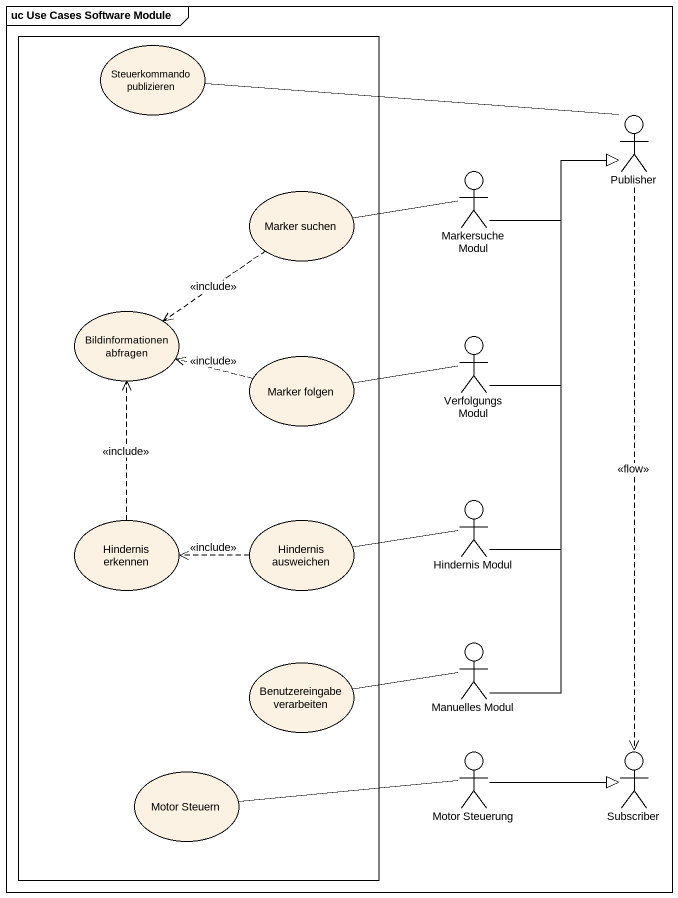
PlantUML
@startuml
mainframe uc Use Cases Software Module
rectangle " " as rectangle1 {
  usecase "Steuerkommando publizieren" as Steuerkommando_publizieren
  usecase "Marker suchen" as Marker_suchen
  usecase "Bildinformationen abfragen" as Bildinformationen_abfragen
  usecase "Marker folgen" as Marker_folgen
  usecase "Hindernis erkennen" as Hindernis_erkennen
  usecase "Hindernis ausweichen" as Hindernis_ausweichen
  usecase "Benutzereingabe verarbeiten" as Benutzereingabe_verarbeiten
  usecase "Motor Steuern" as Motor_Steuern
}
actor Publisher
actor "Markersuche Modul" as Markersuche_Modul
actor "Verfolgungs Modul" as Verfolgungs_Modul
actor "Hindernis Modul" as Hindernis_Modul
actor "Manuelles Modul" as Manuelles_Modul
actor "Motor Steuerung" as Motor_Steuerung
actor Subscriber
Publisher -left- Steuerkommando_publizieren
Publisher ..> Subscriber : <<flow>>
Markersuche_Modul -right-|> Publisher
Markersuche_Modul -left- Marker_suchen
Marker_suchen ..> Bildinformationen_abfragen : <<include>>
Marker_folgen .left.> Bildinformationen_abfragen : <<include>>
Verfolgungs_Modul -up-|> Publisher
Verfolgungs_Modul -left- Marker_folgen
Hindernis_erkennen .up.> Bildinformationen_abfragen : <<include>>
Hindernis_ausweichen .left.> Hindernis_erkennen : <<include>>
Hindernis_Modul -up-|> Publisher
Hindernis_Modul -left- Hindernis_ausweichen
Manuelles_Modul -up-|> Publisher
Manuelles_Modul -left- Benutzereingabe_verarbeiten
Motor_Steuerung -right-|> Subscriber
Motor_Steuerung -left- Motor_Steuern
@enduml
